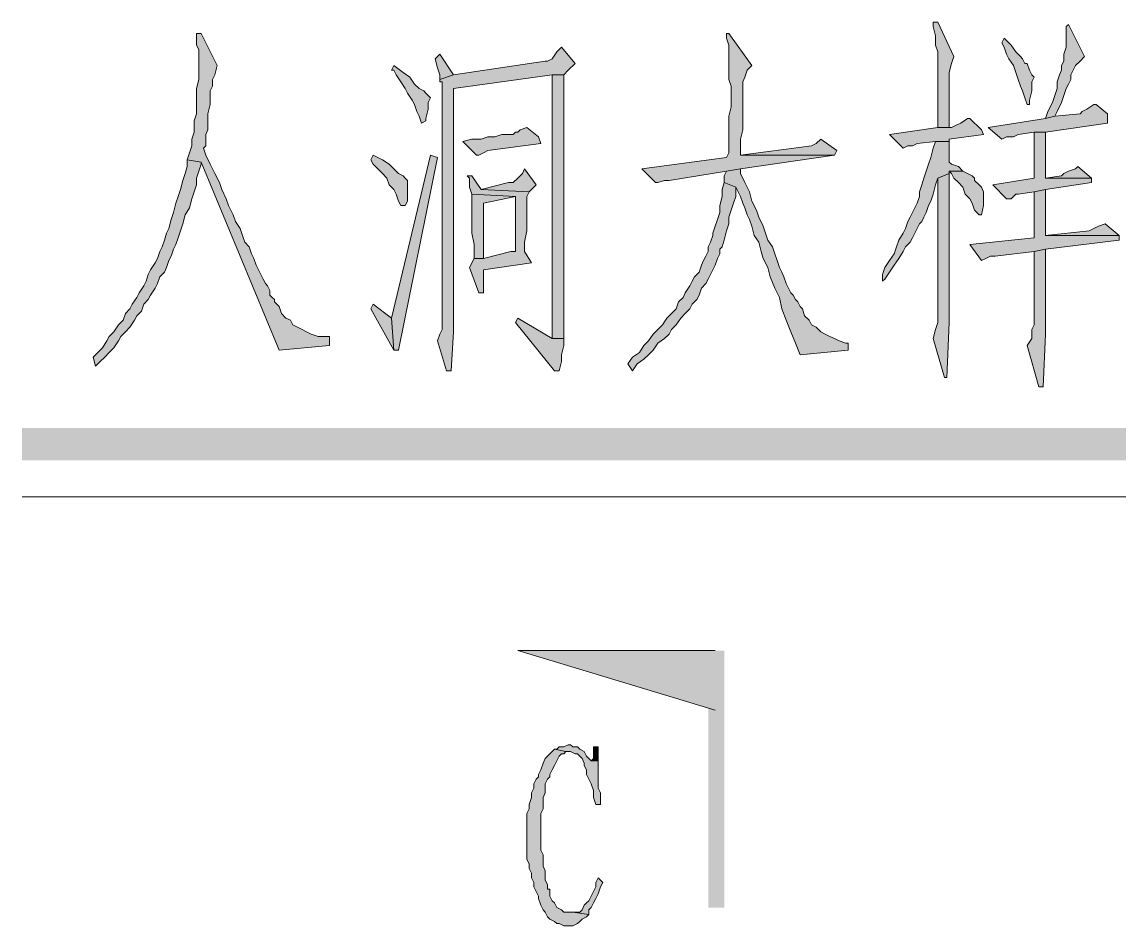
# Model space of a CAD drawing. Header units: millimetres. Extents: x 24 to 410, y 10 to 282.
# Drawn here: x 128.02 to 148.38, y 148.93 to 165.61 of the extents above; entities that cross this region are included whole.
import ezdxf

# ---------------------------------------------------------------- set-up
doc = ezdxf.new("R2010")
doc.units = ezdxf.units.MM

msp = doc.modelspace()

# ---------------------------------------------------------------- hatches: boundary and pattern name
h = msp.add_hatch(color=256)
h.dxf.hatch_style = 2
h.paths.add_polyline_path([(144.907, 165.608), (144.822333, 165.608), (144.822333, 165.523333), (144.864667, 165.354), (144.864667, 165.184667), (144.907, 165.057667), (144.907, 163.660667), (145.118667, 163.660667), (145.118667, 164.168667), (145.118667, 164.253333), (145.118667, 164.676667), (145.161, 164.846), (145.203333, 164.973)])
h = msp.add_hatch(color=256)
h.dxf.hatch_style = 2
h.paths.add_polyline_path([(147.32, 165.565667), (147.277667, 165.523333), (147.277667, 165.142333), (147.235333, 165.015333), (147.235333, 164.888333), (147.193, 164.803667), (147.193, 164.719), (147.150667, 164.634333), (147.108333, 164.507333), (147.108333, 164.380333), (147.066, 164.253333), (147.023667, 164.126333), (146.939, 163.957), (146.896667, 163.83), (147.066, 163.872333), (147.108333, 163.957), (147.193, 164.126333), (147.235333, 164.253333), (147.277667, 164.380333), (147.32, 164.465), (147.362333, 164.549667), (147.362333, 164.634333), (147.404667, 164.719), (147.447, 164.803667), (147.531667, 164.888333), (147.616333, 164.973)])
h = msp.add_hatch(color=256)
h.dxf.hatch_style = 2
h.paths.add_polyline_path([(131.318, 165.396333), (131.233333, 165.396333), (131.233333, 165.311667), (131.233333, 165.184667), (131.275667, 165.1), (131.275667, 164.549667), (131.233333, 164.380333), (131.233333, 163.914667), (131.191, 163.787667), (131.191, 163.576), (131.148667, 163.449), (131.148667, 163.322), (131.106333, 163.195), (131.064, 163.068), (131.318, 163.025667), (132.757333, 159.554333), (133.688667, 159.639), (133.688667, 159.808333), (133.561667, 159.808333), (133.477, 159.808333), (133.35, 159.850667), (133.265333, 159.893), (133.180667, 159.935333), (133.096, 159.977667), (133.011333, 160.02), (132.969, 160.104667), (132.884333, 160.147), (132.799667, 160.231667), (132.757333, 160.358667), (132.672667, 160.443333), (132.672667, 160.485667), (132.630333, 160.528), (132.588, 160.570333), (132.588, 160.655), (132.545667, 160.739667), (132.503333, 160.782), (132.461, 160.866667), (132.418667, 160.951333), (132.376333, 161.036), (132.334, 161.120667), (132.291667, 161.247667), (132.249333, 161.332333), (132.207, 161.459333), (132.122333, 161.544), (132.08, 161.671), (132.037667, 161.798), (131.953, 161.925), (131.910667, 162.052), (131.826, 162.221333), (131.783667, 162.348333), (131.699, 162.517667), (131.656667, 162.644667), (131.572, 162.814), (131.487333, 162.983333), (131.402667, 163.152667), (131.360333, 163.279667), (131.402667, 163.322), (131.402667, 163.533667), (131.445, 163.618333), (131.445, 163.914667), (131.487333, 164.084), (131.487333, 164.338), (131.529667, 164.422667), (131.529667, 164.549667), (131.572, 164.634333), (131.614333, 164.803667)])
h = msp.add_hatch(color=256)
h.dxf.hatch_style = 2
h.paths.add_polyline_path([(141.054667, 165.396333), (141.012333, 165.396333), (141.012333, 165.311667), (141.054667, 165.184667), (141.054667, 164.549667), (141.097, 164.422667), (141.097, 164.041667), (141.054667, 163.872333), (141.054667, 163.195), (141.012333, 163.110333), (139.446, 162.898667), (139.7, 162.644667), (139.742333, 162.644667), (139.869333, 162.687), (139.954, 162.687), (141.012333, 162.856333), (141.266333, 162.898667), (143.002, 163.152667), (141.266333, 163.152667), (141.266333, 163.195), (141.266333, 163.449), (141.308667, 163.618333), (141.308667, 164.507333), (141.351, 164.592), (141.393333, 164.719), (141.478, 164.803667)])
h = msp.add_hatch(color=256)
h.dxf.hatch_style = 2
h.paths.add_polyline_path([(137.964333, 165.142333), (137.879667, 165.057667), (137.795, 164.930667), (137.710333, 164.888333), (137.668, 164.888333), (135.974667, 164.634333), (135.720667, 164.549667), (135.720667, 164.507333), (135.763, 164.507333), (135.763, 161.840333), (135.763, 161.586333), (135.763, 159.935333), (135.720667, 159.850667), (135.678333, 159.723667), (135.847667, 159.173333), (135.932333, 159.173333), (135.974667, 159.893), (135.974667, 164.380333), (137.795, 164.634333), (138.006667, 164.634333), (138.091333, 164.719), (138.218333, 164.846)])
h = msp.add_hatch(color=256)
h.dxf.hatch_style = 2
h.paths.add_polyline_path([(146.134667, 165.311667), (146.092333, 165.227), (146.134667, 165.142333), (146.177, 165.015333), (146.219333, 164.930667), (146.304, 164.803667), (146.346333, 164.676667), (146.388667, 164.549667), (146.431, 164.422667), (146.473333, 164.338), (146.515667, 164.211), (146.558, 164.084), (146.600333, 164.084), (146.600333, 164.168667), (146.642667, 164.338), (146.642667, 164.507333), (146.685, 164.592), (146.642667, 164.634333), (146.600333, 164.719), (146.558, 164.846), (146.515667, 164.846), (146.473333, 164.930667), (146.431, 164.973), (146.346333, 165.057667), (146.261667, 165.184667)])
h = msp.add_hatch(color=256)
h.dxf.hatch_style = 2
h.paths.add_polyline_path([(135.720667, 165.015333), (135.636, 164.930667), (135.678333, 164.761333), (135.720667, 164.634333), (135.720667, 164.549667), (135.974667, 164.634333)])
h = msp.add_hatch(color=256)
h.dxf.hatch_style = 2
h.paths.add_polyline_path([(134.874, 164.803667), (134.831667, 164.719), (134.874, 164.719), (134.916333, 164.634333), (135.001, 164.507333), (135.085667, 164.380333), (135.128, 164.295667), (135.212667, 164.168667), (135.255, 164.084), (135.297333, 163.957), (135.339667, 163.872333), (135.382, 163.745333), (135.466667, 163.787667), (135.466667, 163.83), (135.509, 163.999333), (135.509, 164.126333), (135.551333, 164.211), (135.509, 164.253333), (135.466667, 164.295667), (135.424333, 164.338), (135.339667, 164.380333), (135.255, 164.465), (135.170333, 164.592), (135.043333, 164.676667)])
h = msp.add_hatch(color=256)
h.dxf.hatch_style = 2
h.paths.add_polyline_path([(138.006667, 164.634333), (137.795, 164.634333), (137.795, 164.465), (137.795, 160.655), (137.795, 160.570333), (137.795, 159.766), (138.006667, 159.766)])
h = msp.add_hatch(color=256)
h.dxf.hatch_style = 2
h.paths.add_polyline_path([(147.828, 164.084), (147.785667, 164.084), (147.658667, 163.999333), (147.574, 163.957), (147.531667, 163.914667), (147.066, 163.872333), (146.896667, 163.83), (145.838333, 163.660667), (146.092333, 163.449), (146.177, 163.491333), (146.304, 163.491333), (146.388667, 163.533667), (146.685, 163.576), (146.896667, 163.576), (148.039667, 163.745333), (148.039667, 163.914667)])
h = msp.add_hatch(color=256)
h.dxf.hatch_style = 2
h.paths.add_polyline_path([(145.499667, 163.83), (145.457333, 163.83), (145.330333, 163.745333), (145.245667, 163.703), (145.161, 163.660667), (144.907, 163.660667), (144.018, 163.533667), (144.272, 163.279667), (144.356667, 163.322), (144.441333, 163.322), (144.526, 163.364333), (144.864667, 163.406667), (145.118667, 163.406667), (145.118667, 163.449), (145.753667, 163.533667), (145.711333, 163.618333)])
h = msp.add_hatch(color=256)
h.dxf.hatch_style = 2
h.paths.add_polyline_path([(137.329333, 163.660667), (137.202333, 163.618333), (137.16, 163.576), (137.117667, 163.576), (137.075333, 163.533667), (136.863667, 163.533667), (136.736667, 163.491333), (136.609667, 163.491333), (136.482667, 163.449), (136.313333, 163.449), (136.144, 163.406667), (136.398, 163.152667), (136.440333, 163.152667), (136.525, 163.195), (136.609667, 163.237333), (137.583333, 163.364333), (137.541, 163.491333)])
h = msp.add_hatch(color=256)
h.dxf.hatch_style = 2
h.paths.add_polyline_path([(146.896667, 163.576), (146.685, 163.576), (146.685, 163.322), (146.685, 162.729333), (145.923, 162.602333), (146.177, 162.348333), (146.261667, 162.348333), (146.346333, 162.433), (146.388667, 162.433), (146.685, 162.475333), (146.896667, 162.517667), (147.743333, 162.644667), (147.743333, 162.729333), (146.896667, 162.729333)])
h = msp.add_hatch(color=256)
h.dxf.hatch_style = 2
h.paths.add_polyline_path([(142.748, 163.449), (142.663333, 163.364333), (142.578667, 163.322), (141.266333, 163.152667), (143.002, 163.152667), (143.044333, 163.237333)])
h = msp.add_hatch(color=256)
h.dxf.hatch_style = 2
h.paths.add_polyline_path([(145.118667, 163.406667), (144.864667, 163.406667), (144.822333, 163.279667), (144.78, 163.110333), (144.737667, 162.983333), (144.695333, 162.856333), (144.653, 162.729333), (144.610667, 162.602333), (144.568333, 162.475333), (144.568333, 162.390667), (144.526, 162.263667), (144.483667, 162.179), (144.441333, 162.094333), (144.399, 162.009667), (144.356667, 161.925), (144.314333, 161.798), (144.272, 161.713333), (144.187333, 161.586333), (144.145, 161.459333), (144.102667, 161.332333), (144.018, 161.205333), (143.933333, 161.078333), (143.891, 160.951333), (143.891, 160.824333), (143.933333, 160.866667), (144.018, 160.993667), (144.102667, 161.120667), (144.187333, 161.247667), (144.272, 161.374667), (144.314333, 161.459333), (144.399, 161.544), (144.441333, 161.628667), (144.483667, 161.713333), (144.526, 161.798), (144.568333, 161.882667), (144.610667, 161.925), (144.653, 162.009667), (144.695333, 162.094333), (144.737667, 162.221333), (144.78, 162.306), (144.822333, 162.433), (144.864667, 162.602333), (144.907, 162.729333), (145.118667, 162.814), (145.118667, 162.856333), (145.372667, 162.856333), (145.288, 162.941), (145.161, 162.983333), (145.118667, 163.025667)])
h = msp.add_hatch(color=256)
h.dxf.hatch_style = 2
h.paths.add_polyline_path([(134.493, 163.152667), (134.450667, 163.068), (134.493, 162.983333), (134.577667, 162.898667), (134.662333, 162.814), (134.747, 162.729333), (134.789333, 162.602333), (134.874, 162.517667), (134.916333, 162.433), (134.958667, 162.306), (135.001, 162.221333), (135.085667, 162.221333), (135.128, 162.306), (135.128, 162.687), (135.085667, 162.729333), (135.043333, 162.771667), (134.958667, 162.814), (134.874, 162.898667), (134.789333, 162.983333), (134.662333, 163.068)])
h = msp.add_hatch(color=256)
h.dxf.hatch_style = 2
h.paths.add_polyline_path([(135.551333, 163.152667), (134.831667, 160.147), (134.874, 159.554333), (134.958667, 159.554333), (135.678333, 163.110333)])
h = msp.add_hatch(color=256)
h.dxf.hatch_style = 2
h.paths.add_polyline_path([(131.064, 163.068), (131.064, 162.941), (131.021667, 162.814), (130.979333, 162.687), (130.937, 162.517667), (130.894667, 162.390667), (130.852333, 162.263667), (130.81, 162.094333), (130.767667, 161.967333), (130.725333, 161.798), (130.683, 161.713333), (130.640667, 161.586333), (130.598333, 161.459333), (130.556, 161.374667), (130.513667, 161.247667), (130.471333, 161.163), (130.386667, 161.036), (130.344333, 160.951333), (130.302, 160.824333), (130.259667, 160.739667), (130.175, 160.612667), (130.132667, 160.528), (130.048, 160.401), (130.005667, 160.316333), (129.921, 160.231667), (129.878667, 160.104667), (129.794, 160.02), (129.709333, 159.893), (129.624667, 159.808333), (129.582333, 159.723667), (129.497667, 159.596667), (129.413, 159.512), (129.328333, 159.427333), (129.370667, 159.258), (129.455333, 159.342667), (129.54, 159.427333), (129.624667, 159.512), (129.709333, 159.596667), (129.794, 159.723667), (129.836333, 159.808333), (129.921, 159.893), (130.005667, 159.977667), (130.090333, 160.104667), (130.132667, 160.189333), (130.217333, 160.274), (130.259667, 160.401), (130.344333, 160.485667), (130.386667, 160.570333), (130.471333, 160.697333), (130.513667, 160.782), (130.556, 160.909), (130.640667, 160.993667), (130.683, 161.078333), (130.725333, 161.205333), (130.767667, 161.29), (130.81, 161.417), (130.852333, 161.501667), (130.894667, 161.628667), (130.937, 161.755667), (130.979333, 161.882667), (131.021667, 162.052), (131.106333, 162.179), (131.148667, 162.348333), (131.191, 162.475333), (131.233333, 162.602333), (131.233333, 162.729333), (131.275667, 162.856333), (131.318, 162.983333), (131.318, 163.025667)])
h = msp.add_hatch(color=256)
h.dxf.hatch_style = 2
h.paths.add_polyline_path([(137.287, 162.898667), (137.244667, 162.814), (137.16, 162.729333), (137.075333, 162.644667), (136.990667, 162.644667), (136.482667, 162.517667), (137.371667, 162.475333), (137.498667, 162.602333)])
h = msp.add_hatch(color=256)
h.dxf.hatch_style = 2
h.paths.add_polyline_path([(141.266333, 162.898667), (141.012333, 162.856333), (140.97, 162.771667), (140.97, 162.644667), (141.181667, 162.56), (141.224, 162.475333), (141.266333, 162.390667), (141.308667, 162.263667), (141.351, 162.179), (141.393333, 162.052), (141.435667, 161.967333), (141.478, 161.840333), (141.520333, 161.671), (141.605, 161.544), (141.647333, 161.374667), (141.689667, 161.247667), (141.774333, 161.078333), (141.816667, 160.909), (141.901333, 160.697333), (141.986, 160.528), (142.028333, 160.316333), (142.113, 160.104667), (142.197667, 159.893), (142.282333, 159.681333), (142.367, 159.469667), (143.256, 159.554333), (143.256, 159.681333), (143.213667, 159.681333), (143.086667, 159.723667), (143.002, 159.766), (142.917333, 159.808333), (142.832667, 159.850667), (142.748, 159.893), (142.663333, 159.977667), (142.578667, 160.02), (142.536333, 160.104667), (142.451667, 160.189333), (142.409333, 160.316333), (142.367, 160.358667), (142.324667, 160.443333), (142.282333, 160.485667), (142.24, 160.570333), (142.197667, 160.612667), (142.155333, 160.697333), (142.113, 160.782), (142.070667, 160.909), (142.028333, 160.993667), (141.986, 161.078333), (141.943667, 161.205333), (141.901333, 161.332333), (141.859, 161.459333), (141.774333, 161.586333), (141.732, 161.713333), (141.689667, 161.840333), (141.605, 162.009667), (141.562667, 162.136667), (141.478, 162.306), (141.435667, 162.475333), (141.351, 162.644667), (141.266333, 162.814)])
h = msp.add_hatch(color=256)
h.dxf.hatch_style = 2
h.paths.add_polyline_path([(147.489333, 162.941), (147.447, 162.898667), (147.32, 162.856333), (147.235333, 162.814), (147.193, 162.771667), (146.896667, 162.729333), (147.743333, 162.729333)])
h = msp.add_hatch(color=256)
h.dxf.hatch_style = 2
h.paths.add_polyline_path([(136.313333, 162.771667), (136.228667, 162.771667), (136.271, 162.729333), (136.271, 162.56), (136.313333, 162.433), (137.117667, 162.390667), (137.117667, 161.374667), (137.033, 161.374667), (136.525, 161.247667), (136.355667, 161.247667), (136.271, 161.078333), (136.440333, 160.612667), (136.525, 160.612667), (136.525, 160.655), (136.525, 161.036), (137.414, 161.163), (137.287, 161.374667), (137.287, 161.544), (137.329333, 161.755667), (137.329333, 162.306), (137.329333, 162.348333), (137.329333, 162.390667), (137.371667, 162.475333), (136.482667, 162.517667)])
h = msp.add_hatch(color=256)
h.dxf.hatch_style = 2
h.paths.add_polyline_path([(145.118667, 162.814), (144.907, 162.729333), (144.907, 160.062333), (144.864667, 159.935333), (144.822333, 159.766), (145.034, 159.046333), (145.076333, 159.046333), (145.118667, 160.062333)])
h = msp.add_hatch(color=256)
h.dxf.hatch_style = 2
h.paths.add_polyline_path([(145.372667, 162.856333), (145.118667, 162.856333), (145.161, 162.814), (145.203333, 162.729333), (145.288, 162.644667), (145.372667, 162.56), (145.415, 162.433), (145.499667, 162.348333), (145.542, 162.263667), (145.584333, 162.136667), (145.669, 162.052), (145.711333, 162.052), (145.753667, 162.221333), (145.753667, 162.475333), (145.711333, 162.56), (145.669, 162.602333), (145.584333, 162.687), (145.584333, 162.729333), (145.542, 162.771667), (145.457333, 162.814)])
h = msp.add_hatch(color=256)
h.dxf.hatch_style = 2
h.paths.add_polyline_path([(140.97, 162.644667), (140.927667, 162.517667), (140.927667, 162.390667), (140.885333, 162.221333), (140.885333, 162.094333), (140.843, 161.967333), (140.800667, 161.840333), (140.758333, 161.713333), (140.758333, 161.671), (140.716, 161.544), (140.673667, 161.459333), (140.673667, 161.374667), (140.631333, 161.29), (140.589, 161.205333), (140.546667, 161.120667), (140.504333, 160.993667), (140.419667, 160.909), (140.377333, 160.824333), (140.335, 160.739667), (140.250333, 160.612667), (140.208, 160.528), (140.123333, 160.443333), (140.081, 160.316333), (139.996333, 160.231667), (139.911667, 160.147), (139.827, 160.02), (139.742333, 159.935333), (139.657667, 159.850667), (139.573, 159.723667), (139.488333, 159.639), (139.403667, 159.512), (139.276667, 159.427333), (139.192, 159.300333), (139.276667, 159.173333), (139.361333, 159.300333), (139.488333, 159.385), (139.573, 159.469667), (139.657667, 159.554333), (139.742333, 159.681333), (139.869333, 159.766), (139.954, 159.850667), (139.996333, 159.935333), (140.081, 160.02), (140.165667, 160.147), (140.250333, 160.231667), (140.335, 160.316333), (140.377333, 160.401), (140.462, 160.485667), (140.504333, 160.570333), (140.546667, 160.697333), (140.631333, 160.782), (140.673667, 160.866667), (140.716, 160.951333), (140.758333, 161.036), (140.800667, 161.120667), (140.843, 161.247667), (140.885333, 161.332333), (140.885333, 161.417), (140.927667, 161.459333), (140.97, 161.586333), (141.012333, 161.755667), (141.054667, 161.882667), (141.054667, 162.009667), (141.097, 162.136667), (141.139333, 162.263667), (141.181667, 162.390667), (141.181667, 162.56)])
h = msp.add_hatch(color=256)
h.dxf.hatch_style = 2
h.paths.add_polyline_path([(146.896667, 162.517667), (146.685, 162.475333), (146.685, 161.628667), (145.499667, 161.501667), (145.711333, 161.205333), (145.796, 161.247667), (145.880667, 161.29), (145.965333, 161.29), (146.685, 161.374667), (146.896667, 161.417), (148.251333, 161.586333), (148.251333, 161.671), (146.896667, 161.671)])
h = msp.add_hatch(color=256)
h.dxf.hatch_style = 2
h.paths.add_polyline_path([(136.313333, 162.433), (136.313333, 161.713333), (136.355667, 161.501667), (136.355667, 161.247667), (136.525, 161.247667), (136.525, 162.263667), (137.117667, 162.390667)])
h = msp.add_hatch(color=256)
h.dxf.hatch_style = 2
h.paths.add_polyline_path([(147.997333, 161.882667), (147.870333, 161.840333), (147.785667, 161.798), (147.701, 161.755667), (146.896667, 161.671), (148.251333, 161.671)])
h = msp.add_hatch(color=256)
h.dxf.hatch_style = 2
h.paths.add_polyline_path([(146.896667, 161.417), (146.685, 161.374667), (146.685, 160.02), (146.642667, 159.935333), (146.642667, 159.766), (146.558, 159.639), (146.769667, 158.877), (146.854333, 158.877), (146.896667, 159.850667)])
h = msp.add_hatch(color=256)
h.dxf.hatch_style = 2
h.paths.add_polyline_path([(134.493, 160.401), (134.450667, 160.316333), (134.874, 159.554333), (134.831667, 160.147)])
h = msp.add_hatch(color=256)
h.dxf.hatch_style = 2
h.paths.add_polyline_path([(137.16, 160.147), (137.117667, 160.062333), (137.837333, 159.173333), (137.922, 159.173333), (137.964333, 159.342667), (137.964333, 159.469667), (138.006667, 159.639), (138.006667, 159.766), (137.795, 159.766)])
h = msp.add_hatch(color=256)
h.dxf.hatch_style = 2
h.paths.add_polyline_path([(128.016, 158.115), (128.016, 157.522333), (148.378333, 158.115)])
h = msp.add_hatch(color=256)
h.dxf.hatch_style = 2
h.paths.add_polyline_path([(128.016, 157.522333), (148.378333, 158.115), (148.378333, 157.522333)])
h = msp.add_hatch(color=256)
h.dxf.hatch_style = 2
h.paths.add_polyline_path([(137.16, 154.008667), (140.800667, 154.008667), (140.800667, 152.908)])
h = msp.add_hatch(color=256)
h.dxf.hatch_style = 2
h.paths.add_polyline_path([(140.673667, 149.267333), (140.97, 149.267333), (140.673667, 154.008667)])
h = msp.add_hatch(color=256)
h.dxf.hatch_style = 2
h.paths.add_polyline_path([(140.97, 149.267333), (140.673667, 154.008667), (140.97, 154.008667)])
h = msp.add_hatch(color=256)
h.dxf.hatch_style = 2
h.paths.add_polyline_path([(137.837333, 152.188333), (137.795, 152.146), (137.710333, 152.061333), (137.668, 152.019), (137.625667, 151.934333), (137.583333, 151.807333), (137.541, 151.722667), (137.541, 151.680333), (137.498667, 151.638), (137.456333, 151.553333), (137.456333, 151.468667), (137.414, 151.384), (137.414, 151.299333), (137.371667, 151.172333), (137.371667, 151.087667), (137.329333, 151.003), (137.329333, 150.156333), (137.371667, 150.071667), (137.371667, 149.987), (137.414, 149.902333), (137.414, 149.817667), (137.456333, 149.733), (137.456333, 149.648333), (137.498667, 149.563667), (137.541, 149.479), (137.541, 149.436667), (137.583333, 149.309667), (137.625667, 149.225), (137.668, 149.182667), (137.710333, 149.098), (137.752667, 149.055667), (137.837333, 149.013333), (137.879667, 148.971), (137.922, 148.971), (138.006667, 148.928667), (138.176, 148.928667), (138.260667, 148.971), (138.303, 149.013333), (138.345333, 149.055667), (138.43, 149.098), (138.472333, 149.140333), (138.176, 149.182667), (138.006667, 149.182667), (137.964333, 149.225), (137.879667, 149.267333), (137.837333, 149.352), (137.795, 149.394333), (137.752667, 149.479), (137.752667, 149.606), (137.710333, 149.606), (137.710333, 149.690667), (137.668, 149.775333), (137.668, 149.944667), (137.625667, 150.029333), (137.625667, 150.241), (137.583333, 150.325667), (137.583333, 151.003), (137.625667, 151.087667), (137.625667, 151.299333), (137.668, 151.384), (137.668, 151.553333), (137.710333, 151.638), (137.752667, 151.680333), (137.752667, 151.722667), (137.795, 151.807333), (137.837333, 151.892), (137.879667, 151.976667), (137.922, 152.061333), (137.964333, 152.103667), (138.006667, 152.103667), (138.049, 152.146)])
h = msp.add_hatch(color=256)
h.dxf.hatch_style = 2
h.paths.add_polyline_path([(138.133667, 152.273), (138.091333, 152.273), (138.006667, 152.230667), (137.922, 152.230667), (137.879667, 152.188333), (137.837333, 152.188333), (138.049, 152.146), (138.133667, 152.146), (138.218333, 152.103667), (138.260667, 152.103667), (138.303, 152.061333), (138.345333, 152.019), (138.387667, 151.934333), (138.387667, 151.892), (138.43, 151.807333), (138.43, 151.722667), (138.472333, 151.638), (138.514667, 151.553333), (138.557, 151.426333), (138.557, 151.299333), (138.599333, 151.172333), (138.684, 151.172333), (138.684, 151.257), (138.684, 151.384), (138.641667, 151.468667), (138.641667, 151.976667), (138.514667, 151.976667), (138.472333, 152.019), (138.43, 152.061333), (138.387667, 152.146), (138.303, 152.188333), (138.260667, 152.230667), (138.176, 152.230667)])
h = msp.add_hatch(color=256)
h.dxf.hatch_style = 2
h.paths.add_polyline_path([(138.641667, 152.230667), (138.557, 152.230667), (138.557, 152.146), (138.557, 152.019), (138.514667, 151.976667), (138.641667, 151.976667), (138.641667, 152.061333)])
h = msp.add_hatch(color=256)
h.dxf.hatch_style = 2
h.paths.add_polyline_path([(138.641667, 149.817667), (138.599333, 149.733), (138.599333, 149.648333), (138.557, 149.563667), (138.514667, 149.479), (138.472333, 149.394333), (138.43, 149.352), (138.387667, 149.309667), (138.345333, 149.225), (138.303, 149.182667), (138.176, 149.182667), (138.472333, 149.140333), (138.472333, 149.225), (138.514667, 149.267333), (138.557, 149.352), (138.599333, 149.436667), (138.641667, 149.521333), (138.684, 149.648333), (138.726333, 149.733)])

# ---------------------------------------------------------------- linework, layer by layer
at = {"lineweight": 0}
for points in [[(144.907, 165.608), (144.822333, 165.608), (144.822333, 165.523333), (144.864667, 165.354), (144.864667, 165.184667), (144.907, 165.057667), (144.907, 163.660667), (145.118667, 163.660667), (145.118667, 164.168667), (145.118667, 164.253333), (145.118667, 164.676667), (145.161, 164.846), (145.203333, 164.973)], [(147.32, 165.565667), (147.277667, 165.523333), (147.277667, 165.142333), (147.235333, 165.015333), (147.235333, 164.888333), (147.193, 164.803667), (147.193, 164.719), (147.150667, 164.634333), (147.108333, 164.507333), (147.108333, 164.380333), (147.066, 164.253333), (147.023667, 164.126333), (146.939, 163.957), (146.896667, 163.83), (147.066, 163.872333), (147.108333, 163.957), (147.193, 164.126333), (147.235333, 164.253333), (147.277667, 164.380333), (147.32, 164.465), (147.362333, 164.549667), (147.362333, 164.634333), (147.404667, 164.719), (147.447, 164.803667), (147.531667, 164.888333), (147.616333, 164.973)], [(131.318, 165.396333), (131.233333, 165.396333), (131.233333, 165.311667), (131.233333, 165.184667), (131.275667, 165.1), (131.275667, 164.549667), (131.233333, 164.380333), (131.233333, 163.914667), (131.191, 163.787667), (131.191, 163.576), (131.148667, 163.449), (131.148667, 163.322), (131.106333, 163.195), (131.064, 163.068), (131.318, 163.025667), (132.757333, 159.554333), (133.688667, 159.639), (133.688667, 159.808333), (133.561667, 159.808333), (133.477, 159.808333), (133.35, 159.850667), (133.265333, 159.893), (133.180667, 159.935333), (133.096, 159.977667), (133.011333, 160.02), (132.969, 160.104667), (132.884333, 160.147), (132.799667, 160.231667), (132.757333, 160.358667), (132.672667, 160.443333), (132.672667, 160.485667), (132.630333, 160.528), (132.588, 160.570333), (132.588, 160.655), (132.545667, 160.739667), (132.503333, 160.782), (132.461, 160.866667), (132.418667, 160.951333), (132.376333, 161.036), (132.334, 161.120667), (132.291667, 161.247667), (132.249333, 161.332333), (132.207, 161.459333), (132.122333, 161.544), (132.08, 161.671), (132.037667, 161.798), (131.953, 161.925), (131.910667, 162.052), (131.826, 162.221333), (131.783667, 162.348333), (131.699, 162.517667), (131.656667, 162.644667), (131.572, 162.814), (131.487333, 162.983333), (131.402667, 163.152667), (131.360333, 163.279667), (131.402667, 163.322), (131.402667, 163.533667), (131.445, 163.618333), (131.445, 163.914667), (131.487333, 164.084), (131.487333, 164.338), (131.529667, 164.422667), (131.529667, 164.549667), (131.572, 164.634333), (131.614333, 164.803667)], [(141.054667, 165.396333), (141.012333, 165.396333), (141.012333, 165.311667), (141.054667, 165.184667), (141.054667, 164.549667), (141.097, 164.422667), (141.097, 164.041667), (141.054667, 163.872333), (141.054667, 163.195), (141.012333, 163.110333), (139.446, 162.898667), (139.7, 162.644667), (139.742333, 162.644667), (139.869333, 162.687), (139.954, 162.687), (141.012333, 162.856333), (141.266333, 162.898667), (143.002, 163.152667), (141.266333, 163.152667), (141.266333, 163.195), (141.266333, 163.449), (141.308667, 163.618333), (141.308667, 164.507333), (141.351, 164.592), (141.393333, 164.719), (141.478, 164.803667)], [(137.964333, 165.142333), (137.879667, 165.057667), (137.795, 164.930667), (137.710333, 164.888333), (137.668, 164.888333), (135.974667, 164.634333), (135.720667, 164.549667), (135.720667, 164.507333), (135.763, 164.507333), (135.763, 161.840333), (135.763, 161.586333), (135.763, 159.935333), (135.720667, 159.850667), (135.678333, 159.723667), (135.847667, 159.173333), (135.932333, 159.173333), (135.974667, 159.893), (135.974667, 164.380333), (137.795, 164.634333), (138.006667, 164.634333), (138.091333, 164.719), (138.218333, 164.846)], [(146.134667, 165.311667), (146.092333, 165.227), (146.134667, 165.142333), (146.177, 165.015333), (146.219333, 164.930667), (146.304, 164.803667), (146.346333, 164.676667), (146.388667, 164.549667), (146.431, 164.422667), (146.473333, 164.338), (146.515667, 164.211), (146.558, 164.084), (146.600333, 164.084), (146.600333, 164.168667), (146.642667, 164.338), (146.642667, 164.507333), (146.685, 164.592), (146.642667, 164.634333), (146.600333, 164.719), (146.558, 164.846), (146.515667, 164.846), (146.473333, 164.930667), (146.431, 164.973), (146.346333, 165.057667), (146.261667, 165.184667)], [(135.720667, 165.015333), (135.636, 164.930667), (135.678333, 164.761333), (135.720667, 164.634333), (135.720667, 164.549667), (135.974667, 164.634333)], [(134.874, 164.803667), (134.831667, 164.719), (134.874, 164.719), (134.916333, 164.634333), (135.001, 164.507333), (135.085667, 164.380333), (135.128, 164.295667), (135.212667, 164.168667), (135.255, 164.084), (135.297333, 163.957), (135.339667, 163.872333), (135.382, 163.745333), (135.466667, 163.787667), (135.466667, 163.83), (135.509, 163.999333), (135.509, 164.126333), (135.551333, 164.211), (135.509, 164.253333), (135.466667, 164.295667), (135.424333, 164.338), (135.339667, 164.380333), (135.255, 164.465), (135.170333, 164.592), (135.043333, 164.676667)], [(138.006667, 164.634333), (137.795, 164.634333), (137.795, 164.465), (137.795, 160.655), (137.795, 160.570333), (137.795, 159.766), (138.006667, 159.766)], [(147.828, 164.084), (147.785667, 164.084), (147.658667, 163.999333), (147.574, 163.957), (147.531667, 163.914667), (147.066, 163.872333), (146.896667, 163.83), (145.838333, 163.660667), (146.092333, 163.449), (146.177, 163.491333), (146.304, 163.491333), (146.388667, 163.533667), (146.685, 163.576), (146.896667, 163.576), (148.039667, 163.745333), (148.039667, 163.914667)], [(145.499667, 163.83), (145.457333, 163.83), (145.330333, 163.745333), (145.245667, 163.703), (145.161, 163.660667), (144.907, 163.660667), (144.018, 163.533667), (144.272, 163.279667), (144.356667, 163.322), (144.441333, 163.322), (144.526, 163.364333), (144.864667, 163.406667), (145.118667, 163.406667), (145.118667, 163.449), (145.753667, 163.533667), (145.711333, 163.618333)], [(137.329333, 163.660667), (137.202333, 163.618333), (137.16, 163.576), (137.117667, 163.576), (137.075333, 163.533667), (136.863667, 163.533667), (136.736667, 163.491333), (136.609667, 163.491333), (136.482667, 163.449), (136.313333, 163.449), (136.144, 163.406667), (136.398, 163.152667), (136.440333, 163.152667), (136.525, 163.195), (136.609667, 163.237333), (137.583333, 163.364333), (137.541, 163.491333)], [(146.896667, 163.576), (146.685, 163.576), (146.685, 163.322), (146.685, 162.729333), (145.923, 162.602333), (146.177, 162.348333), (146.261667, 162.348333), (146.346333, 162.433), (146.388667, 162.433), (146.685, 162.475333), (146.896667, 162.517667), (147.743333, 162.644667), (147.743333, 162.729333), (146.896667, 162.729333)], [(142.748, 163.449), (142.663333, 163.364333), (142.578667, 163.322), (141.266333, 163.152667), (143.002, 163.152667), (143.044333, 163.237333)], [(145.118667, 163.406667), (144.864667, 163.406667), (144.822333, 163.279667), (144.78, 163.110333), (144.737667, 162.983333), (144.695333, 162.856333), (144.653, 162.729333), (144.610667, 162.602333), (144.568333, 162.475333), (144.568333, 162.390667), (144.526, 162.263667), (144.483667, 162.179), (144.441333, 162.094333), (144.399, 162.009667), (144.356667, 161.925), (144.314333, 161.798), (144.272, 161.713333), (144.187333, 161.586333), (144.145, 161.459333), (144.102667, 161.332333), (144.018, 161.205333), (143.933333, 161.078333), (143.891, 160.951333), (143.891, 160.824333), (143.933333, 160.866667), (144.018, 160.993667), (144.102667, 161.120667), (144.187333, 161.247667), (144.272, 161.374667), (144.314333, 161.459333), (144.399, 161.544), (144.441333, 161.628667), (144.483667, 161.713333), (144.526, 161.798), (144.568333, 161.882667), (144.610667, 161.925), (144.653, 162.009667), (144.695333, 162.094333), (144.737667, 162.221333), (144.78, 162.306), (144.822333, 162.433), (144.864667, 162.602333), (144.907, 162.729333), (145.118667, 162.814), (145.118667, 162.856333), (145.372667, 162.856333), (145.288, 162.941), (145.161, 162.983333), (145.118667, 163.025667)], [(134.493, 163.152667), (134.450667, 163.068), (134.493, 162.983333), (134.577667, 162.898667), (134.662333, 162.814), (134.747, 162.729333), (134.789333, 162.602333), (134.874, 162.517667), (134.916333, 162.433), (134.958667, 162.306), (135.001, 162.221333), (135.085667, 162.221333), (135.128, 162.306), (135.128, 162.687), (135.085667, 162.729333), (135.043333, 162.771667), (134.958667, 162.814), (134.874, 162.898667), (134.789333, 162.983333), (134.662333, 163.068)], [(135.551333, 163.152667), (134.831667, 160.147), (134.874, 159.554333), (134.958667, 159.554333), (135.678333, 163.110333)], [(131.064, 163.068), (131.064, 162.941), (131.021667, 162.814), (130.979333, 162.687), (130.937, 162.517667), (130.894667, 162.390667), (130.852333, 162.263667), (130.81, 162.094333), (130.767667, 161.967333), (130.725333, 161.798), (130.683, 161.713333), (130.640667, 161.586333), (130.598333, 161.459333), (130.556, 161.374667), (130.513667, 161.247667), (130.471333, 161.163), (130.386667, 161.036), (130.344333, 160.951333), (130.302, 160.824333), (130.259667, 160.739667), (130.175, 160.612667), (130.132667, 160.528), (130.048, 160.401), (130.005667, 160.316333), (129.921, 160.231667), (129.878667, 160.104667), (129.794, 160.02), (129.709333, 159.893), (129.624667, 159.808333), (129.582333, 159.723667), (129.497667, 159.596667), (129.413, 159.512), (129.328333, 159.427333), (129.370667, 159.258), (129.455333, 159.342667), (129.54, 159.427333), (129.624667, 159.512), (129.709333, 159.596667), (129.794, 159.723667), (129.836333, 159.808333), (129.921, 159.893), (130.005667, 159.977667), (130.090333, 160.104667), (130.132667, 160.189333), (130.217333, 160.274), (130.259667, 160.401), (130.344333, 160.485667), (130.386667, 160.570333), (130.471333, 160.697333), (130.513667, 160.782), (130.556, 160.909), (130.640667, 160.993667), (130.683, 161.078333), (130.725333, 161.205333), (130.767667, 161.29), (130.81, 161.417), (130.852333, 161.501667), (130.894667, 161.628667), (130.937, 161.755667), (130.979333, 161.882667), (131.021667, 162.052), (131.106333, 162.179), (131.148667, 162.348333), (131.191, 162.475333), (131.233333, 162.602333), (131.233333, 162.729333), (131.275667, 162.856333), (131.318, 162.983333), (131.318, 163.025667)], [(137.287, 162.898667), (137.244667, 162.814), (137.16, 162.729333), (137.075333, 162.644667), (136.990667, 162.644667), (136.482667, 162.517667), (137.371667, 162.475333), (137.498667, 162.602333)], [(141.266333, 162.898667), (141.012333, 162.856333), (140.97, 162.771667), (140.97, 162.644667), (141.181667, 162.56), (141.224, 162.475333), (141.266333, 162.390667), (141.308667, 162.263667), (141.351, 162.179), (141.393333, 162.052), (141.435667, 161.967333), (141.478, 161.840333), (141.520333, 161.671), (141.605, 161.544), (141.647333, 161.374667), (141.689667, 161.247667), (141.774333, 161.078333), (141.816667, 160.909), (141.901333, 160.697333), (141.986, 160.528), (142.028333, 160.316333), (142.113, 160.104667), (142.197667, 159.893), (142.282333, 159.681333), (142.367, 159.469667), (143.256, 159.554333), (143.256, 159.681333), (143.213667, 159.681333), (143.086667, 159.723667), (143.002, 159.766), (142.917333, 159.808333), (142.832667, 159.850667), (142.748, 159.893), (142.663333, 159.977667), (142.578667, 160.02), (142.536333, 160.104667), (142.451667, 160.189333), (142.409333, 160.316333), (142.367, 160.358667), (142.324667, 160.443333), (142.282333, 160.485667), (142.24, 160.570333), (142.197667, 160.612667), (142.155333, 160.697333), (142.113, 160.782), (142.070667, 160.909), (142.028333, 160.993667), (141.986, 161.078333), (141.943667, 161.205333), (141.901333, 161.332333), (141.859, 161.459333), (141.774333, 161.586333), (141.732, 161.713333), (141.689667, 161.840333), (141.605, 162.009667), (141.562667, 162.136667), (141.478, 162.306), (141.435667, 162.475333), (141.351, 162.644667), (141.266333, 162.814)], [(147.489333, 162.941), (147.447, 162.898667), (147.32, 162.856333), (147.235333, 162.814), (147.193, 162.771667), (146.896667, 162.729333), (147.743333, 162.729333)], [(136.313333, 162.771667), (136.228667, 162.771667), (136.271, 162.729333), (136.271, 162.56), (136.313333, 162.433), (137.117667, 162.390667), (137.117667, 161.374667), (137.033, 161.374667), (136.525, 161.247667), (136.355667, 161.247667), (136.271, 161.078333), (136.440333, 160.612667), (136.525, 160.612667), (136.525, 160.655), (136.525, 161.036), (137.414, 161.163), (137.287, 161.374667), (137.287, 161.544), (137.329333, 161.755667), (137.329333, 162.306), (137.329333, 162.348333), (137.329333, 162.390667), (137.371667, 162.475333), (136.482667, 162.517667)], [(145.118667, 162.814), (144.907, 162.729333), (144.907, 160.062333), (144.864667, 159.935333), (144.822333, 159.766), (145.034, 159.046333), (145.076333, 159.046333), (145.118667, 160.062333)], [(145.372667, 162.856333), (145.118667, 162.856333), (145.161, 162.814), (145.203333, 162.729333), (145.288, 162.644667), (145.372667, 162.56), (145.415, 162.433), (145.499667, 162.348333), (145.542, 162.263667), (145.584333, 162.136667), (145.669, 162.052), (145.711333, 162.052), (145.753667, 162.221333), (145.753667, 162.475333), (145.711333, 162.56), (145.669, 162.602333), (145.584333, 162.687), (145.584333, 162.729333), (145.542, 162.771667), (145.457333, 162.814)], [(140.97, 162.644667), (140.927667, 162.517667), (140.927667, 162.390667), (140.885333, 162.221333), (140.885333, 162.094333), (140.843, 161.967333), (140.800667, 161.840333), (140.758333, 161.713333), (140.758333, 161.671), (140.716, 161.544), (140.673667, 161.459333), (140.673667, 161.374667), (140.631333, 161.29), (140.589, 161.205333), (140.546667, 161.120667), (140.504333, 160.993667), (140.419667, 160.909), (140.377333, 160.824333), (140.335, 160.739667), (140.250333, 160.612667), (140.208, 160.528), (140.123333, 160.443333), (140.081, 160.316333), (139.996333, 160.231667), (139.911667, 160.147), (139.827, 160.02), (139.742333, 159.935333), (139.657667, 159.850667), (139.573, 159.723667), (139.488333, 159.639), (139.403667, 159.512), (139.276667, 159.427333), (139.192, 159.300333), (139.276667, 159.173333), (139.361333, 159.300333), (139.488333, 159.385), (139.573, 159.469667), (139.657667, 159.554333), (139.742333, 159.681333), (139.869333, 159.766), (139.954, 159.850667), (139.996333, 159.935333), (140.081, 160.02), (140.165667, 160.147), (140.250333, 160.231667), (140.335, 160.316333), (140.377333, 160.401), (140.462, 160.485667), (140.504333, 160.570333), (140.546667, 160.697333), (140.631333, 160.782), (140.673667, 160.866667), (140.716, 160.951333), (140.758333, 161.036), (140.800667, 161.120667), (140.843, 161.247667), (140.885333, 161.332333), (140.885333, 161.417), (140.927667, 161.459333), (140.97, 161.586333), (141.012333, 161.755667), (141.054667, 161.882667), (141.054667, 162.009667), (141.097, 162.136667), (141.139333, 162.263667), (141.181667, 162.390667), (141.181667, 162.56)], [(146.896667, 162.517667), (146.685, 162.475333), (146.685, 161.628667), (145.499667, 161.501667), (145.711333, 161.205333), (145.796, 161.247667), (145.880667, 161.29), (145.965333, 161.29), (146.685, 161.374667), (146.896667, 161.417), (148.251333, 161.586333), (148.251333, 161.671), (146.896667, 161.671)], [(136.313333, 162.433), (136.313333, 161.713333), (136.355667, 161.501667), (136.355667, 161.247667), (136.525, 161.247667), (136.525, 162.263667), (137.117667, 162.390667)], [(147.997333, 161.882667), (147.870333, 161.840333), (147.785667, 161.798), (147.701, 161.755667), (146.896667, 161.671), (148.251333, 161.671)], [(146.896667, 161.417), (146.685, 161.374667), (146.685, 160.02), (146.642667, 159.935333), (146.642667, 159.766), (146.558, 159.639), (146.769667, 158.877), (146.854333, 158.877), (146.896667, 159.850667)], [(134.493, 160.401), (134.450667, 160.316333), (134.874, 159.554333), (134.831667, 160.147)], [(137.16, 160.147), (137.117667, 160.062333), (137.837333, 159.173333), (137.922, 159.173333), (137.964333, 159.342667), (137.964333, 159.469667), (138.006667, 159.639), (138.006667, 159.766), (137.795, 159.766)], [(137.837333, 152.188333), (137.795, 152.146), (137.710333, 152.061333), (137.668, 152.019), (137.625667, 151.934333), (137.583333, 151.807333), (137.541, 151.722667), (137.541, 151.680333), (137.498667, 151.638), (137.456333, 151.553333), (137.456333, 151.468667), (137.414, 151.384), (137.414, 151.299333), (137.371667, 151.172333), (137.371667, 151.087667), (137.329333, 151.003), (137.329333, 150.156333), (137.371667, 150.071667), (137.371667, 149.987), (137.414, 149.902333), (137.414, 149.817667), (137.456333, 149.733), (137.456333, 149.648333), (137.498667, 149.563667), (137.541, 149.479), (137.541, 149.436667), (137.583333, 149.309667), (137.625667, 149.225), (137.668, 149.182667), (137.710333, 149.098), (137.752667, 149.055667), (137.837333, 149.013333), (137.879667, 148.971), (137.922, 148.971), (138.006667, 148.928667), (138.176, 148.928667), (138.260667, 148.971), (138.303, 149.013333), (138.345333, 149.055667), (138.43, 149.098), (138.472333, 149.140333), (138.176, 149.182667), (138.006667, 149.182667), (137.964333, 149.225), (137.879667, 149.267333), (137.837333, 149.352), (137.795, 149.394333), (137.752667, 149.479), (137.752667, 149.606), (137.710333, 149.606), (137.710333, 149.690667), (137.668, 149.775333), (137.668, 149.944667), (137.625667, 150.029333), (137.625667, 150.241), (137.583333, 150.325667), (137.583333, 151.003), (137.625667, 151.087667), (137.625667, 151.299333), (137.668, 151.384), (137.668, 151.553333), (137.710333, 151.638), (137.752667, 151.680333), (137.752667, 151.722667), (137.795, 151.807333), (137.837333, 151.892), (137.879667, 151.976667), (137.922, 152.061333), (137.964333, 152.103667), (138.006667, 152.103667), (138.049, 152.146)], [(138.133667, 152.273), (138.091333, 152.273), (138.006667, 152.230667), (137.922, 152.230667), (137.879667, 152.188333), (137.837333, 152.188333), (138.049, 152.146), (138.133667, 152.146), (138.218333, 152.103667), (138.260667, 152.103667), (138.303, 152.061333), (138.345333, 152.019), (138.387667, 151.934333), (138.387667, 151.892), (138.43, 151.807333), (138.43, 151.722667), (138.472333, 151.638), (138.514667, 151.553333), (138.557, 151.426333), (138.557, 151.299333), (138.599333, 151.172333), (138.684, 151.172333), (138.684, 151.257), (138.684, 151.384), (138.641667, 151.468667), (138.641667, 151.976667), (138.514667, 151.976667), (138.472333, 152.019), (138.43, 152.061333), (138.387667, 152.146), (138.303, 152.188333), (138.260667, 152.230667), (138.176, 152.230667)], [(138.641667, 152.230667), (138.557, 152.230667), (138.557, 152.146), (138.557, 152.019), (138.514667, 151.976667), (138.641667, 151.976667), (138.641667, 152.061333)], [(138.641667, 149.817667), (138.599333, 149.733), (138.599333, 149.648333), (138.557, 149.563667), (138.514667, 149.479), (138.472333, 149.394333), (138.43, 149.352), (138.387667, 149.309667), (138.345333, 149.225), (138.303, 149.182667), (138.176, 149.182667), (138.472333, 149.140333), (138.472333, 149.225), (138.514667, 149.267333), (138.557, 149.352), (138.599333, 149.436667), (138.641667, 149.521333), (138.684, 149.648333), (138.726333, 149.733)]]:
    msp.add_lwpolyline(points, close=True, dxfattribs=at)
for points in [[(128.016, 156.845), (148.378333, 156.845)], [(140.800667, 154.008667), (137.16, 154.008667), (140.800667, 152.908)]]:
    msp.add_lwpolyline(points, dxfattribs=at)

doc.saveas('drawing.dxf')
